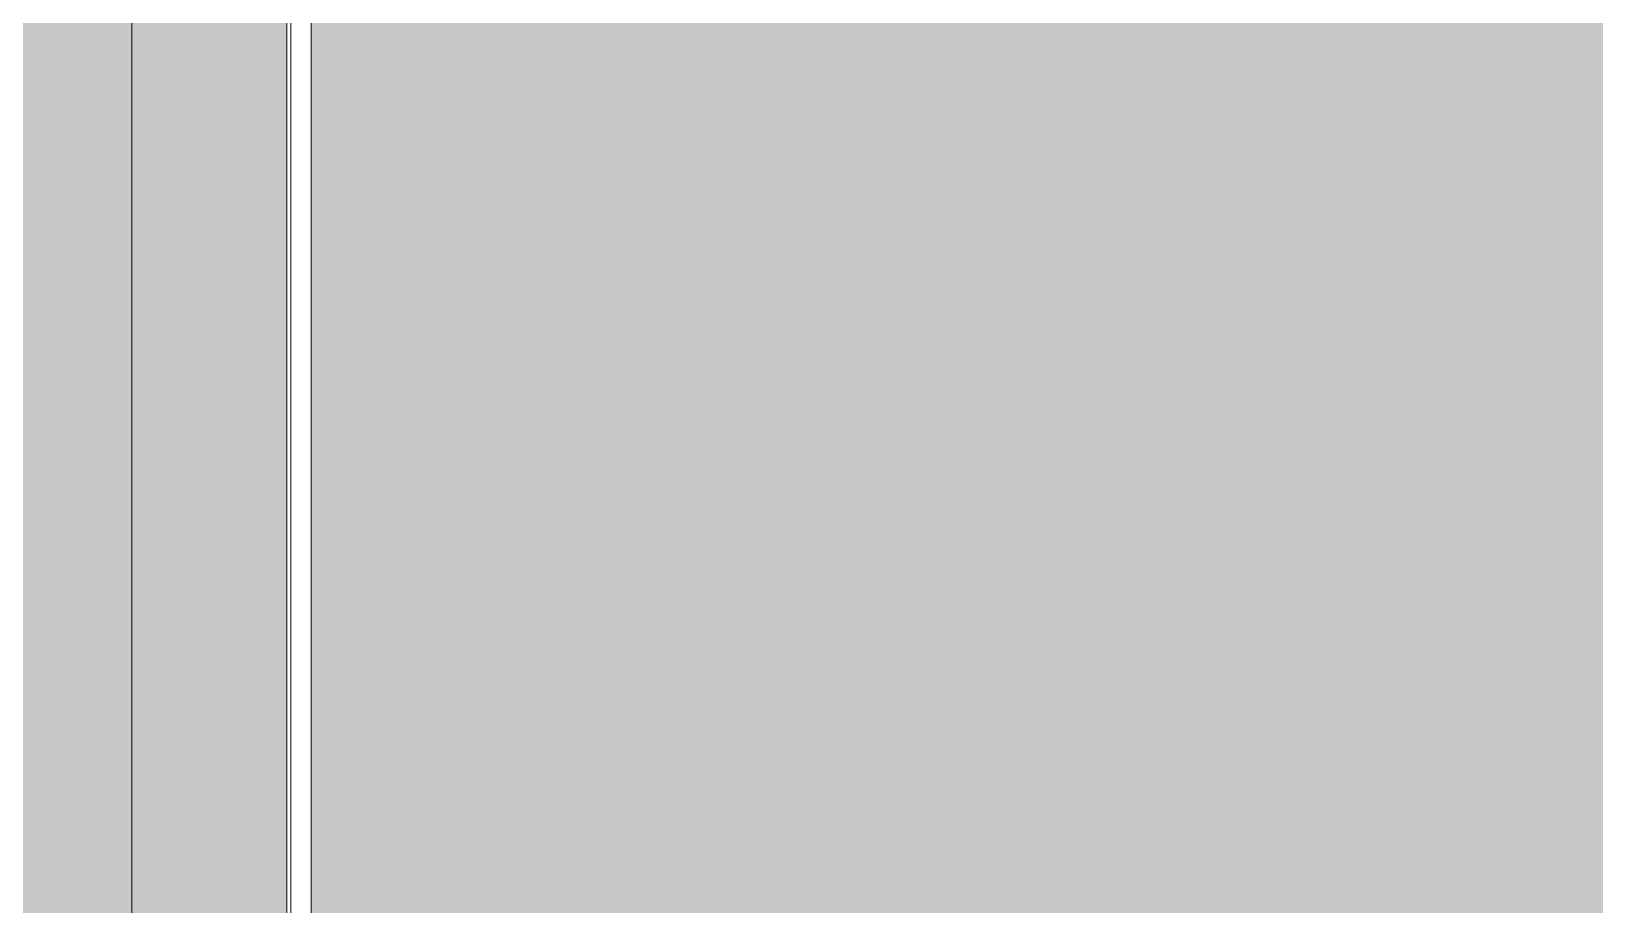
# Model space of a CAD drawing. Header units: metres. Extents: x 349703 to 349913, y 9282546 to 9282694.
# Drawn here: x 349787.75 to 349797.83, y 9282662.31 to 9282667.94 of the extents above; entities that cross this region are included whole.
import ezdxf

# ---------------------------------------------------------------- set-up
doc = ezdxf.new("R2010")
doc.units = ezdxf.units.M
doc.header["$LTSCALE"] = 0.25
doc.layers.add('AREA-VERDE', color=3, linetype='CONTINUOUS', lineweight=9)
doc.layers.add('ARQ-FONDO', color=253, linetype='CONTINUOUS', lineweight=9)

msp = doc.modelspace()

# ---------------------------------------------------------------- hatches: boundary and pattern name
at = {"layer": 'AREA-VERDE', "lineweight": 0, "true_color": 0xc4e4b2, "transparency": 33554687}
h = msp.add_hatch(color=3, dxfattribs=at)
h.dxf.hatch_style = 1
h.paths.add_polyline_path([(349789.395, 9282677.362), (349782.88, 9282677.362), (349782.88, 9282641.142), (349789.395, 9282641.142)])
h.paths.add_polyline_path([(349788.395, 9282676.362), (349788.395, 9282642.142), (349783.88, 9282642.142), (349783.88, 9282676.362)], flags=16)
at = {"layer": 'AREA-VERDE', "lineweight": 0, "true_color": 0xc4e4b2, "transparency": 33554610}
h = msp.add_hatch(color=3, dxfattribs=at)
h.dxf.hatch_style = 1
h.paths.add_polyline_path([(349788.395, 9282676.362), (349783.88, 9282676.362), (349783.88, 9282642.142), (349788.395, 9282642.142)])
at = {"layer": 'AREA-VERDE', "lineweight": 0, "true_color": 0xc4e4b2, "transparency": 33554597}
h = msp.add_hatch(color=3, dxfattribs=at)
h.dxf.hatch_style = 1
h.paths.add_polyline_path([(349809.225, 9282675.356), (349789.55, 9282675.356), (349789.55, 9282661.867), (349809.225, 9282661.867)])

# ---------------------------------------------------------------- linework, layer by layer
at = {"layer": 'ARQ-FONDO'}
for points in [[(349782.88, 9282677.362), (349789.395, 9282677.362), (349789.395, 9282641.142), (349782.88, 9282641.142)], [(349783.88, 9282676.362), (349788.395, 9282676.362), (349788.395, 9282642.142), (349783.88, 9282642.142)], [(349789.42, 9282675.486), (349809.355, 9282675.486), (349809.355, 9282661.737), (349789.42, 9282661.737)], [(349789.55, 9282675.356), (349809.225, 9282675.356), (349809.225, 9282661.867), (349789.55, 9282661.867)]]:
    msp.add_lwpolyline(points, close=True, dxfattribs=at)

doc.saveas('drawing.dxf')
